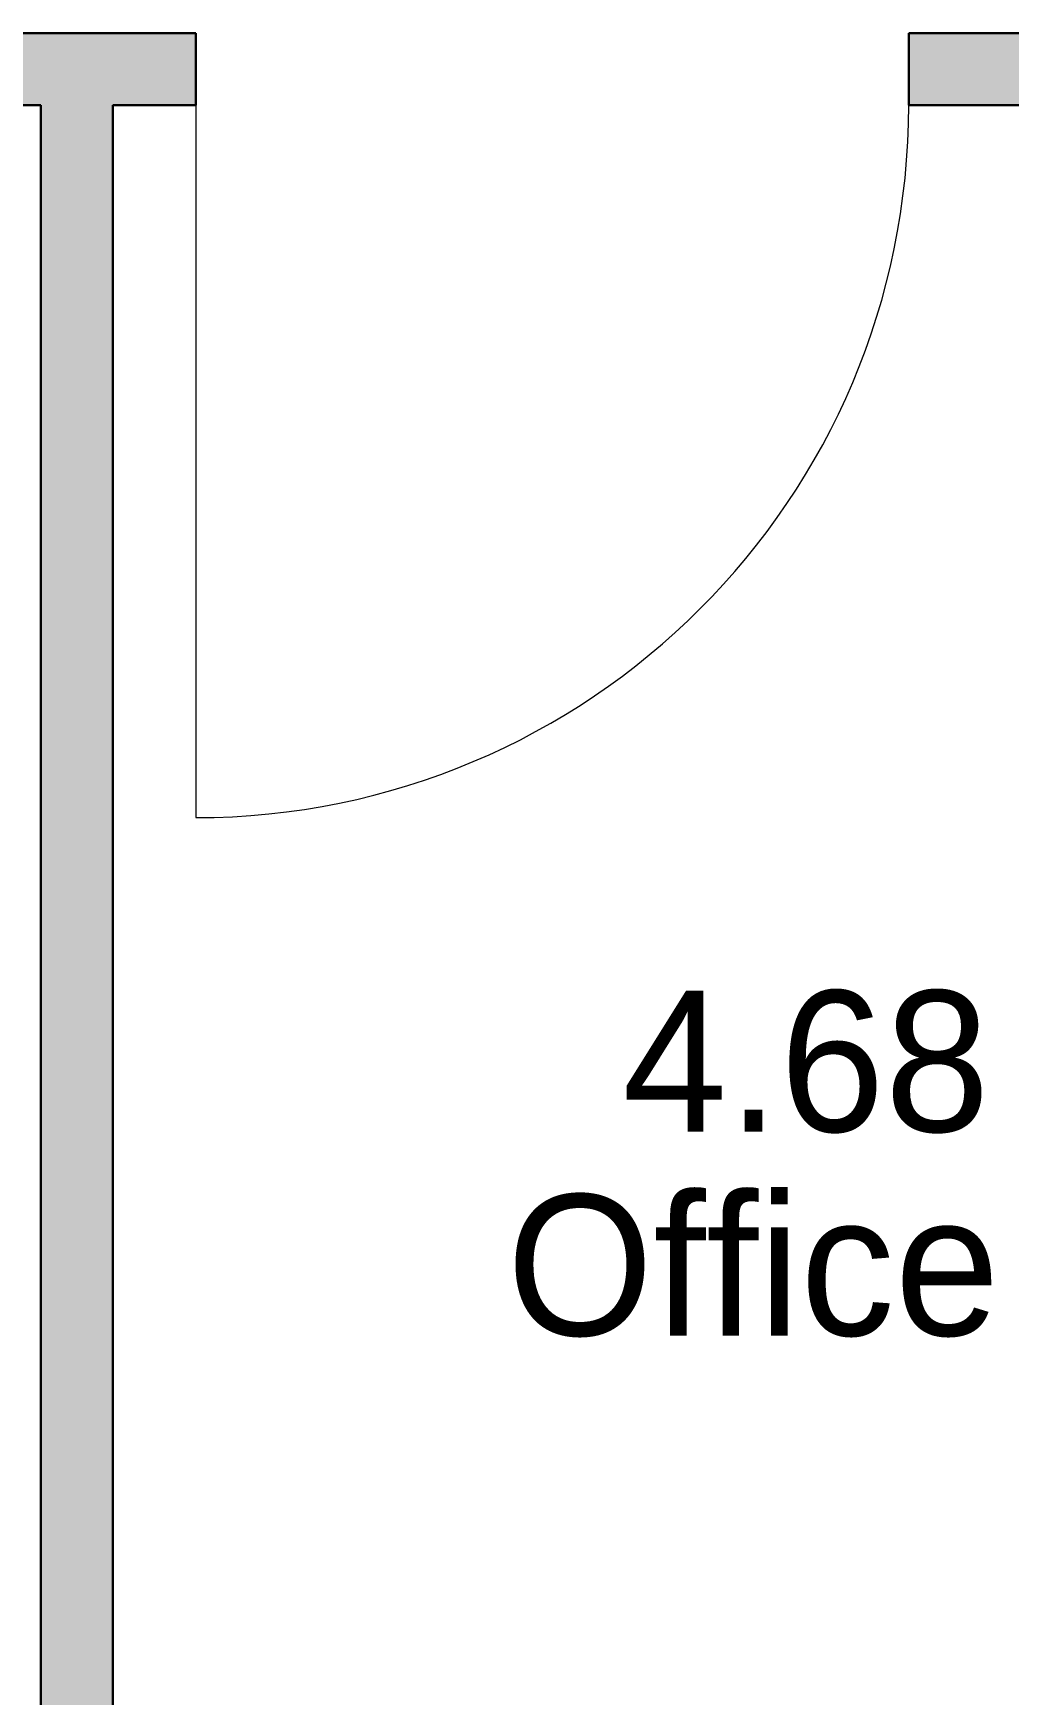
# Model space of a CAD drawing. Header units: millimetres. Extents: x 79795 to 317870, y -36033 to 97293.
# Drawn here: x 175588 to 176970, y 11252 to 13607 of the extents above; entities that cross this region are included whole.
import ezdxf

# ---------------------------------------------------------------- set-up
doc = ezdxf.new("R2010")
doc.units = ezdxf.units.MM
doc.header["$MEASUREMENT"] = 0
for name, color, linetype, lineweight in [('A-AREA-IDEN', 7, 'CONTINUOUS', 9), ('CSM-STL-XX-ZZ-M3-A-XXXX-00001_detached _19_04_21__rvt-1-Level 4$0$A-DOOR', 4, 'CONTINUOUS', 9), ('CSM-STL-XX-ZZ-M3-A-XXXX-00001_detached _19_04_21__rvt-1-Level 4$0$A-WALL-PATT', 7, 'CONTINUOUS', 9), ('CSM-STL-XX-ZZ-M3-A-XXXX-00001_detached _19_04_21__rvt-1-Level 4$0$I-WALL', 7, 'CONTINUOUS', 9)]:
    doc.layers.add(name, color=color, linetype=linetype, lineweight=lineweight)
doc.styles.add('Century Gothic', font='GOTHIC.TTF', dxfattribs={"height": 200})

msp = doc.modelspace()

# ---------------------------------------------------------------- hatches: boundary and pattern name
at = {"layer": 'CSM-STL-XX-ZZ-M3-A-XXXX-00001_detached _19_04_21__rvt-1-Level 4$0$A-WALL-PATT'}
h = msp.add_hatch(color=256, dxfattribs=at)
h.paths.add_polyline_path([(181001.8, 13505.3), (181001.8, 13607.3), (179480.3, 13607.3), (179480.3, 13505.3), (179516.3, 13505.3)], flags=0)
h.paths.add_polyline_path([(178470.3, 13505.3), (178470.3, 13607.3), (176828.3, 13607.3), (176828.3, 13505.3), (178352.8, 13505.3)], flags=0)
h.paths.add_polyline_path([(175598.8, 13505.3), (175818.3, 13505.3), (175818.3, 13607.3), (174128.3, 13607.3), (174128.3, 13505.3), (174732.5, 13505.3)], flags=0)
h.paths.add_polyline_path([(173118.3, 13505.3), (173118.3, 13607.3), (171428.3, 13607.3), (171428.3, 13505.3), (173000.8, 13505.3)], flags=0)
h.paths.add_polyline_path([(170418.3, 13505.3), (170418.3, 13607.3), (170300.8, 13607.3), (170300.8, 13505.3)], flags=0)
msp.add_hatch(color=256, dxfattribs=at).paths.add_polyline_path([(175598.8, 9369.3), (175700.8, 9369.3), (175700.8, 13505.3), (175598.8, 13505.3), (175598.8, 9698)], flags=0)

# ---------------------------------------------------------------- linework, layer by layer
at = {"layer": 'CSM-STL-XX-ZZ-M3-A-XXXX-00001_detached _19_04_21__rvt-1-Level 4$0$A-DOOR'}
msp.add_line((175818.3, 13505.3), (175818.3, 12495.3), dxfattribs=at)
msp.add_arc((175818.3, 13505.3), 1010, 270, 0, dxfattribs=at)
at = {"layer": 'CSM-STL-XX-ZZ-M3-A-XXXX-00001_detached _19_04_21__rvt-1-Level 4$0$I-WALL', "lineweight": 30}
for p, q in [((175818.3, 13607.3), (174128.3, 13607.3)), ((175818.3, 13505.3), (175818.3, 13607.3)), ((178470.3, 13607.3), (176828.3, 13607.3)), ((176828.3, 13607.3), (176828.3, 13505.3)), ((174128.3, 13505.3), (175598.8, 13505.3)), ((175598.8, 13505.3), (175598.8, 9369.3)), ((175700.8, 13505.3), (175818.3, 13505.3)), ((175700.8, 9369.3), (175700.8, 13505.3)), ((176828.3, 13505.3), (178250.8, 13505.3))]:
    msp.add_line(p, q, dxfattribs=at)

# ---------------------------------------------------------------- texts
at = {"layer": 'A-AREA-IDEN', "style": 'Century Gothic'}
for s, p in [('4.68', (176422.5, 12050.1)), ('Office', (176258.6, 11761.1))]:
    msp.add_text(s, height=200, dxfattribs=at).set_placement(p)

doc.saveas('drawing.dxf')
